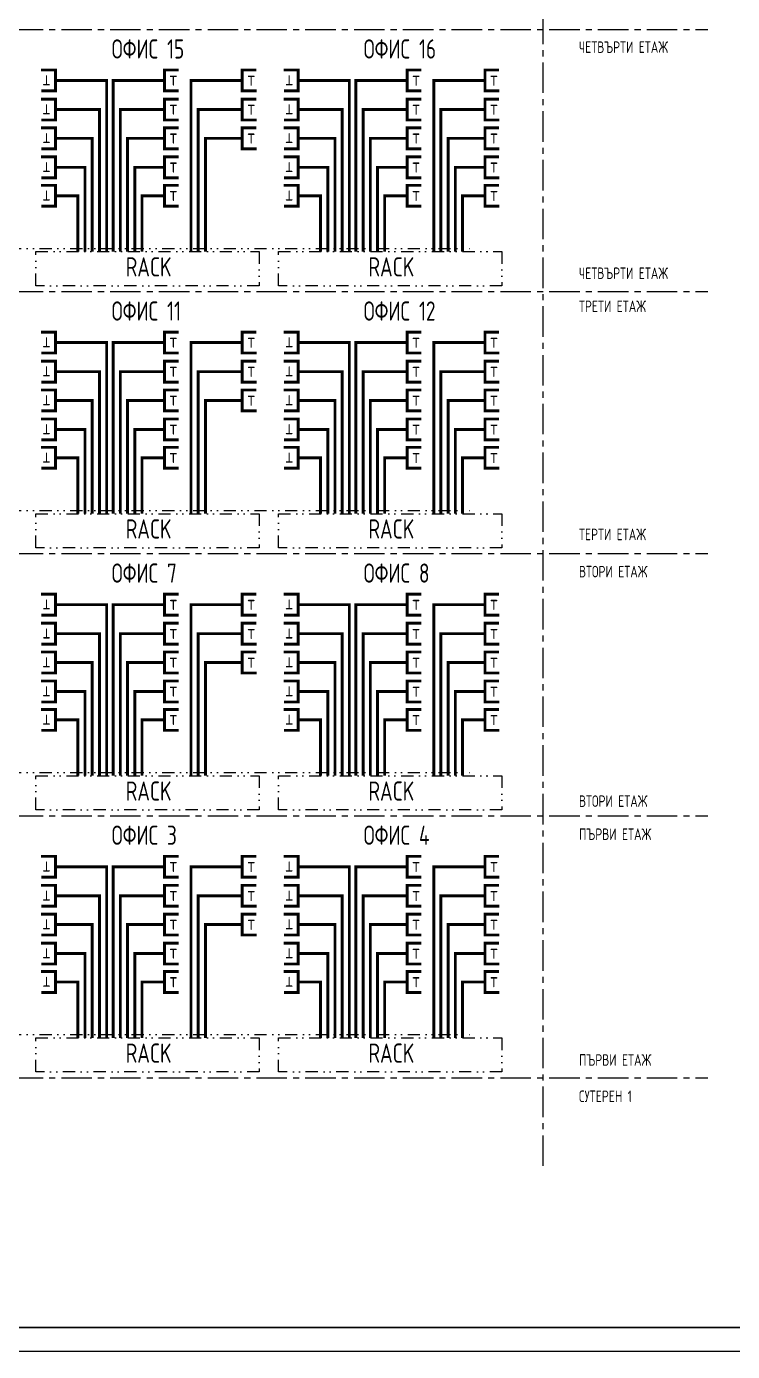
# Model space of a CAD drawing. Extents: x 25325 to 182345, y 3956 to 147305.
# Drawn here: x 45248 to 45983, y 11548 to 12928 of the extents above; entities that cross this region are included whole.
import ezdxf

# ---------------------------------------------------------------- set-up
doc = ezdxf.new("R2010")
doc.units = 0
doc.header["$MEASUREMENT"] = 0
doc.linetypes.add('CENTER', pattern=[50.8, 31.75, -6.35, 6.35, -6.35])
doc.linetypes.add('DIVIDE', pattern=[31.75, 12.7, -6.35, 0, -6.35, 0, -6.35])
doc.layers.get('0').update_dxf_attribs({"linetype": 'CONTINUOUS'})
for name, color, linetype in [('CAT6A UNDERGROUND PORTS ROUTING', 1, 'CONTINUOUS'), ('ELSH', 111, 'CONTINUOUS'), ('ELTEL', 52, 'DIVIDE')]:
    doc.layers.add(name, color=color, linetype=linetype)
doc.styles.get("Standard").update_dxf_attribs({"font": 'simplex.shx', "width": 0.7, "height": 10})
doc.styles.add('Tabla_100', font='simplex.shx', dxfattribs={"width": 0.7, "height": 20})

# ---------------------------------------------------------------- blocks, each defined once
blk = doc.blocks.new('A1_M100')
at = {"ltscale": 30}
blk.add_lwpolyline([(0, 5940), (8410, 5940), (8410, 0), (0, 0)], close=True, dxfattribs=at)
at = {"ltscale": 30, "const_width": 3}
blk.add_lwpolyline([(8360, 5890), (200, 5890), (200, 50), (8360, 50)], close=True, dxfattribs=at)

msp = doc.modelspace()

# ---------------------------------------------------------------- linework, layer by layer
at = {"layer": 'CAT6A UNDERGROUND PORTS ROUTING', "const_width": 3}
for points in [[(45263.1, 12882.86), (45278.03, 12882.86), (45278.03, 12861.1), (45263.34, 12861.1)], [(45406.44, 12861.1), (45391.51, 12861.1), (45391.51, 12882.86), (45406.2, 12882.86)], [(45487.49, 12861.1), (45472.56, 12861.1), (45472.56, 12882.86), (45487.25, 12882.86)], [(45515.84, 12882.86), (45530.78, 12882.86), (45530.78, 12861.1), (45516.08, 12861.1)], [(45659.19, 12861.1), (45644.25, 12861.1), (45644.25, 12882.86), (45658.94, 12882.86)], [(45740.24, 12861.1), (45725.3, 12861.1), (45725.3, 12882.86), (45740, 12882.86)], [(45278.03, 12871.98), (45282.44, 12871.98)], [(45391.51, 12871.98), (45387.09, 12871.98)], [(45472.56, 12871.98), (45468.15, 12871.98)], [(45530.78, 12871.98), (45535.19, 12871.98)], [(45644.25, 12871.98), (45639.84, 12871.98)], [(45725.3, 12871.98), (45720.89, 12871.98)], [(45263.1, 12852.61), (45278.03, 12852.61), (45278.03, 12830.84), (45263.34, 12830.84)], [(45406.44, 12830.84), (45391.51, 12830.84), (45391.51, 12852.61), (45406.2, 12852.61)], [(45487.49, 12830.84), (45472.56, 12830.84), (45472.56, 12852.61), (45487.25, 12852.61)], [(45515.84, 12852.61), (45530.78, 12852.61), (45530.78, 12830.84), (45516.08, 12830.84)], [(45659.19, 12830.84), (45644.25, 12830.84), (45644.25, 12852.61), (45658.94, 12852.61)], [(45740.24, 12830.84), (45725.3, 12830.84), (45725.3, 12852.61), (45740, 12852.61)], [(45278.03, 12841.73), (45282.44, 12841.73)], [(45391.51, 12841.73), (45387.09, 12841.73)], [(45472.56, 12841.73), (45468.15, 12841.73)], [(45530.78, 12841.73), (45535.19, 12841.73)], [(45644.25, 12841.73), (45639.84, 12841.73)], [(45725.3, 12841.73), (45720.89, 12841.73)], [(45263.1, 12822.61), (45278.03, 12822.61), (45278.03, 12800.84), (45263.34, 12800.84)], [(45406.44, 12800.84), (45391.51, 12800.84), (45391.51, 12822.61), (45406.2, 12822.61)], [(45487.49, 12800.84), (45472.56, 12800.84), (45472.56, 12822.61), (45487.25, 12822.61)], [(45515.84, 12822.61), (45530.78, 12822.61), (45530.78, 12800.84), (45516.08, 12800.84)], [(45659.19, 12800.84), (45644.25, 12800.84), (45644.25, 12822.61), (45658.94, 12822.61)], [(45740.24, 12800.84), (45725.3, 12800.84), (45725.3, 12822.61), (45740, 12822.61)], [(45278.03, 12811.73), (45282.44, 12811.73)], [(45391.51, 12811.73), (45387.09, 12811.73)], [(45472.56, 12811.73), (45468.15, 12811.73)], [(45530.78, 12811.73), (45535.19, 12811.73)], [(45644.25, 12811.73), (45639.84, 12811.73)], [(45725.3, 12811.73), (45720.89, 12811.73)], [(45263.1, 12792.41), (45278.03, 12792.41), (45278.03, 12770.64), (45263.34, 12770.64)], [(45278.03, 12781.52), (45282.44, 12781.52)], [(45391.51, 12781.52), (45387.09, 12781.52)], [(45406.44, 12770.64), (45391.51, 12770.64), (45391.51, 12792.41), (45406.2, 12792.41)], [(45515.84, 12792.41), (45530.78, 12792.41), (45530.78, 12770.64), (45516.08, 12770.64)], [(45530.78, 12781.52), (45535.19, 12781.52)], [(45644.25, 12781.52), (45639.84, 12781.52)], [(45659.19, 12770.64), (45644.25, 12770.64), (45644.25, 12792.41), (45658.94, 12792.41)], [(45725.3, 12781.52), (45720.89, 12781.52)], [(45740.24, 12770.64), (45725.3, 12770.64), (45725.3, 12792.41), (45740, 12792.41)], [(45263.1, 12762.81), (45278.03, 12762.81), (45278.03, 12741.05), (45263.34, 12741.05)], [(45278.03, 12751.93), (45282.44, 12751.93)], [(45391.51, 12751.93), (45387.09, 12751.93)], [(45406.44, 12741.05), (45391.51, 12741.05), (45391.51, 12762.81), (45406.2, 12762.81)], [(45515.84, 12762.81), (45530.78, 12762.81), (45530.78, 12741.05), (45516.08, 12741.05)], [(45530.78, 12751.93), (45535.19, 12751.93)], [(45644.25, 12751.93), (45639.84, 12751.93)], [(45659.19, 12741.05), (45644.25, 12741.05), (45644.25, 12762.81), (45658.94, 12762.81)], [(45725.3, 12751.93), (45720.89, 12751.93)], [(45740.24, 12741.05), (45725.3, 12741.05), (45725.3, 12762.81), (45740, 12762.81)], [(45263.1, 12609.86), (45278.03, 12609.86), (45278.03, 12588.1), (45263.34, 12588.1)], [(45406.44, 12588.1), (45391.51, 12588.1), (45391.51, 12609.86), (45406.2, 12609.86)], [(45487.49, 12588.1), (45472.56, 12588.1), (45472.56, 12609.86), (45487.25, 12609.86)], [(45515.84, 12609.86), (45530.78, 12609.86), (45530.78, 12588.1), (45516.08, 12588.1)], [(45659.19, 12588.1), (45644.25, 12588.1), (45644.25, 12609.86), (45658.94, 12609.86)], [(45740.24, 12588.1), (45725.3, 12588.1), (45725.3, 12609.86), (45740, 12609.86)], [(45278.03, 12598.98), (45282.44, 12598.98)], [(45391.51, 12598.98), (45387.09, 12598.98)], [(45472.56, 12598.98), (45468.15, 12598.98)], [(45530.78, 12598.98), (45535.19, 12598.98)], [(45644.25, 12598.98), (45639.84, 12598.98)], [(45725.3, 12598.98), (45720.89, 12598.98)], [(45263.1, 12579.61), (45278.03, 12579.61), (45278.03, 12557.84), (45263.34, 12557.84)], [(45406.44, 12557.84), (45391.51, 12557.84), (45391.51, 12579.61), (45406.2, 12579.61)], [(45487.49, 12557.84), (45472.56, 12557.84), (45472.56, 12579.61), (45487.25, 12579.61)], [(45515.84, 12579.61), (45530.78, 12579.61), (45530.78, 12557.84), (45516.08, 12557.84)], [(45659.19, 12557.84), (45644.25, 12557.84), (45644.25, 12579.61), (45658.94, 12579.61)], [(45740.24, 12557.84), (45725.3, 12557.84), (45725.3, 12579.61), (45740, 12579.61)], [(45278.03, 12568.73), (45282.44, 12568.73)], [(45391.51, 12568.73), (45387.09, 12568.73)], [(45472.56, 12568.73), (45468.15, 12568.73)], [(45530.78, 12568.73), (45535.19, 12568.73)], [(45644.25, 12568.73), (45639.84, 12568.73)], [(45725.3, 12568.73), (45720.89, 12568.73)], [(45263.1, 12549.61), (45278.03, 12549.61), (45278.03, 12527.84), (45263.34, 12527.84)], [(45406.44, 12527.84), (45391.51, 12527.84), (45391.51, 12549.61), (45406.2, 12549.61)], [(45487.49, 12527.84), (45472.56, 12527.84), (45472.56, 12549.61), (45487.25, 12549.61)], [(45515.84, 12549.61), (45530.78, 12549.61), (45530.78, 12527.84), (45516.08, 12527.84)], [(45659.19, 12527.84), (45644.25, 12527.84), (45644.25, 12549.61), (45658.94, 12549.61)], [(45740.24, 12527.84), (45725.3, 12527.84), (45725.3, 12549.61), (45740, 12549.61)], [(45278.03, 12538.73), (45282.44, 12538.73)], [(45391.51, 12538.73), (45387.09, 12538.73)], [(45472.56, 12538.73), (45468.15, 12538.73)], [(45530.78, 12538.73), (45535.19, 12538.73)], [(45644.25, 12538.73), (45639.84, 12538.73)], [(45725.3, 12538.73), (45720.89, 12538.73)], [(45263.1, 12519.41), (45278.03, 12519.41), (45278.03, 12497.64), (45263.34, 12497.64)], [(45406.44, 12497.64), (45391.51, 12497.64), (45391.51, 12519.41), (45406.2, 12519.41)], [(45515.84, 12519.41), (45530.78, 12519.41), (45530.78, 12497.64), (45516.08, 12497.64)], [(45659.19, 12497.64), (45644.25, 12497.64), (45644.25, 12519.41), (45658.94, 12519.41)], [(45740.24, 12497.64), (45725.3, 12497.64), (45725.3, 12519.41), (45740, 12519.41)], [(45278.03, 12508.52), (45282.44, 12508.52)], [(45391.51, 12508.52), (45387.09, 12508.52)], [(45530.78, 12508.52), (45535.19, 12508.52)], [(45644.25, 12508.52), (45639.84, 12508.52)], [(45725.3, 12508.52), (45720.89, 12508.52)], [(45263.1, 12489.81), (45278.03, 12489.81), (45278.03, 12468.05), (45263.34, 12468.05)], [(45406.44, 12468.05), (45391.51, 12468.05), (45391.51, 12489.81), (45406.2, 12489.81)], [(45515.84, 12489.81), (45530.78, 12489.81), (45530.78, 12468.05), (45516.08, 12468.05)], [(45659.19, 12468.05), (45644.25, 12468.05), (45644.25, 12489.81), (45658.94, 12489.81)], [(45740.24, 12468.05), (45725.3, 12468.05), (45725.3, 12489.81), (45740, 12489.81)], [(45278.03, 12478.93), (45282.44, 12478.93)], [(45391.51, 12478.93), (45387.09, 12478.93)], [(45530.78, 12478.93), (45535.19, 12478.93)], [(45644.25, 12478.93), (45639.84, 12478.93)], [(45725.3, 12478.93), (45720.89, 12478.93)], [(45263.1, 12336.86), (45278.03, 12336.86), (45278.03, 12315.1), (45263.34, 12315.1)], [(45278.03, 12325.98), (45282.44, 12325.98)], [(45391.51, 12325.98), (45387.09, 12325.98)], [(45406.44, 12315.1), (45391.51, 12315.1), (45391.51, 12336.86), (45406.2, 12336.86)], [(45472.56, 12325.98), (45468.15, 12325.98)], [(45487.49, 12315.1), (45472.56, 12315.1), (45472.56, 12336.86), (45487.25, 12336.86)], [(45515.84, 12336.86), (45530.78, 12336.86), (45530.78, 12315.1), (45516.08, 12315.1)], [(45530.78, 12325.98), (45535.19, 12325.98)], [(45644.25, 12325.98), (45639.84, 12325.98)], [(45659.19, 12315.1), (45644.25, 12315.1), (45644.25, 12336.86), (45658.94, 12336.86)], [(45725.3, 12325.98), (45720.89, 12325.98)], [(45740.24, 12315.1), (45725.3, 12315.1), (45725.3, 12336.86), (45740, 12336.86)], [(45263.1, 12306.61), (45278.03, 12306.61), (45278.03, 12284.84), (45263.34, 12284.84)], [(45406.44, 12284.84), (45391.51, 12284.84), (45391.51, 12306.61), (45406.2, 12306.61)], [(45487.49, 12284.84), (45472.56, 12284.84), (45472.56, 12306.61), (45487.25, 12306.61)], [(45515.84, 12306.61), (45530.78, 12306.61), (45530.78, 12284.84), (45516.08, 12284.84)], [(45659.19, 12284.84), (45644.25, 12284.84), (45644.25, 12306.61), (45658.94, 12306.61)], [(45740.24, 12284.84), (45725.3, 12284.84), (45725.3, 12306.61), (45740, 12306.61)], [(45278.03, 12295.73), (45282.44, 12295.73)], [(45391.51, 12295.73), (45387.09, 12295.73)], [(45472.56, 12295.73), (45468.15, 12295.73)], [(45530.78, 12295.73), (45535.19, 12295.73)], [(45644.25, 12295.73), (45639.84, 12295.73)], [(45725.3, 12295.73), (45720.89, 12295.73)], [(45263.1, 12276.61), (45278.03, 12276.61), (45278.03, 12254.84), (45263.34, 12254.84)], [(45406.44, 12254.84), (45391.51, 12254.84), (45391.51, 12276.61), (45406.2, 12276.61)], [(45487.49, 12254.84), (45472.56, 12254.84), (45472.56, 12276.61), (45487.25, 12276.61)], [(45515.84, 12276.61), (45530.78, 12276.61), (45530.78, 12254.84), (45516.08, 12254.84)], [(45659.19, 12254.84), (45644.25, 12254.84), (45644.25, 12276.61), (45658.94, 12276.61)], [(45740.24, 12254.84), (45725.3, 12254.84), (45725.3, 12276.61), (45740, 12276.61)], [(45278.03, 12265.73), (45282.44, 12265.73)], [(45391.51, 12265.73), (45387.09, 12265.73)], [(45472.56, 12265.73), (45468.15, 12265.73)], [(45530.78, 12265.73), (45535.19, 12265.73)], [(45644.25, 12265.73), (45639.84, 12265.73)], [(45725.3, 12265.73), (45720.89, 12265.73)], [(45263.1, 12246.41), (45278.03, 12246.41), (45278.03, 12224.64), (45263.34, 12224.64)], [(45406.44, 12224.64), (45391.51, 12224.64), (45391.51, 12246.41), (45406.2, 12246.41)], [(45515.84, 12246.41), (45530.78, 12246.41), (45530.78, 12224.64), (45516.08, 12224.64)], [(45659.19, 12224.64), (45644.25, 12224.64), (45644.25, 12246.41), (45658.94, 12246.41)], [(45740.24, 12224.64), (45725.3, 12224.64), (45725.3, 12246.41), (45740, 12246.41)], [(45278.03, 12235.52), (45282.44, 12235.52)], [(45391.51, 12235.52), (45387.09, 12235.52)], [(45530.78, 12235.52), (45535.19, 12235.52)], [(45644.25, 12235.52), (45639.84, 12235.52)], [(45725.3, 12235.52), (45720.89, 12235.52)], [(45263.1, 12216.81), (45278.03, 12216.81), (45278.03, 12195.05), (45263.34, 12195.05)], [(45406.44, 12195.05), (45391.51, 12195.05), (45391.51, 12216.81), (45406.2, 12216.81)], [(45515.84, 12216.81), (45530.78, 12216.81), (45530.78, 12195.05), (45516.08, 12195.05)], [(45659.19, 12195.05), (45644.25, 12195.05), (45644.25, 12216.81), (45658.94, 12216.81)], [(45740.24, 12195.05), (45725.3, 12195.05), (45725.3, 12216.81), (45740, 12216.81)], [(45278.03, 12205.93), (45282.44, 12205.93)], [(45391.51, 12205.93), (45387.09, 12205.93)], [(45530.78, 12205.93), (45535.19, 12205.93)], [(45644.25, 12205.93), (45639.84, 12205.93)], [(45725.3, 12205.93), (45720.89, 12205.93)], [(45263.1, 12063.86), (45278.03, 12063.86), (45278.03, 12042.1), (45263.34, 12042.1)], [(45406.44, 12042.1), (45391.51, 12042.1), (45391.51, 12063.86), (45406.2, 12063.86)], [(45487.49, 12042.1), (45472.56, 12042.1), (45472.56, 12063.86), (45487.25, 12063.86)], [(45515.84, 12063.86), (45530.78, 12063.86), (45530.78, 12042.1), (45516.08, 12042.1)], [(45659.19, 12042.1), (45644.25, 12042.1), (45644.25, 12063.86), (45658.94, 12063.86)], [(45740.24, 12042.1), (45725.3, 12042.1), (45725.3, 12063.86), (45740, 12063.86)], [(45278.03, 12052.98), (45282.44, 12052.98)], [(45391.51, 12052.98), (45387.09, 12052.98)], [(45472.56, 12052.98), (45468.15, 12052.98)], [(45530.78, 12052.98), (45535.19, 12052.98)], [(45644.25, 12052.98), (45639.84, 12052.98)], [(45725.3, 12052.98), (45720.89, 12052.98)], [(45263.1, 12033.61), (45278.03, 12033.61), (45278.03, 12011.84), (45263.34, 12011.84)], [(45278.03, 12022.73), (45282.44, 12022.73)], [(45391.51, 12022.73), (45387.09, 12022.73)], [(45406.44, 12011.84), (45391.51, 12011.84), (45391.51, 12033.61), (45406.2, 12033.61)], [(45472.56, 12022.73), (45468.15, 12022.73)], [(45487.49, 12011.84), (45472.56, 12011.84), (45472.56, 12033.61), (45487.25, 12033.61)], [(45515.84, 12033.61), (45530.78, 12033.61), (45530.78, 12011.84), (45516.08, 12011.84)], [(45530.78, 12022.73), (45535.19, 12022.73)], [(45644.25, 12022.73), (45639.84, 12022.73)], [(45659.19, 12011.84), (45644.25, 12011.84), (45644.25, 12033.61), (45658.94, 12033.61)], [(45725.3, 12022.73), (45720.89, 12022.73)], [(45740.24, 12011.84), (45725.3, 12011.84), (45725.3, 12033.61), (45740, 12033.61)], [(45263.1, 12003.61), (45278.03, 12003.61), (45278.03, 11981.84), (45263.34, 11981.84)], [(45278.03, 11992.73), (45282.44, 11992.73)], [(45391.51, 11992.73), (45387.09, 11992.73)], [(45406.44, 11981.84), (45391.51, 11981.84), (45391.51, 12003.61), (45406.2, 12003.61)], [(45472.56, 11992.73), (45468.15, 11992.73)], [(45487.49, 11981.84), (45472.56, 11981.84), (45472.56, 12003.61), (45487.25, 12003.61)], [(45515.84, 12003.61), (45530.78, 12003.61), (45530.78, 11981.84), (45516.08, 11981.84)], [(45530.78, 11992.73), (45535.19, 11992.73)], [(45644.25, 11992.73), (45639.84, 11992.73)], [(45659.19, 11981.84), (45644.25, 11981.84), (45644.25, 12003.61), (45658.94, 12003.61)], [(45725.3, 11992.73), (45720.89, 11992.73)], [(45740.24, 11981.84), (45725.3, 11981.84), (45725.3, 12003.61), (45740, 12003.61)], [(45263.1, 11973.41), (45278.03, 11973.41), (45278.03, 11951.64), (45263.34, 11951.64)], [(45406.44, 11951.64), (45391.51, 11951.64), (45391.51, 11973.41), (45406.2, 11973.41)], [(45515.84, 11973.41), (45530.78, 11973.41), (45530.78, 11951.64), (45516.08, 11951.64)], [(45659.19, 11951.64), (45644.25, 11951.64), (45644.25, 11973.41), (45658.94, 11973.41)], [(45740.24, 11951.64), (45725.3, 11951.64), (45725.3, 11973.41), (45740, 11973.41)], [(45278.03, 11962.52), (45282.44, 11962.52)], [(45391.51, 11962.52), (45387.09, 11962.52)], [(45530.78, 11962.52), (45535.19, 11962.52)], [(45644.25, 11962.52), (45639.84, 11962.52)], [(45725.3, 11962.52), (45720.89, 11962.52)], [(45263.1, 11943.81), (45278.03, 11943.81), (45278.03, 11922.05), (45263.34, 11922.05)], [(45406.44, 11922.05), (45391.51, 11922.05), (45391.51, 11943.81), (45406.2, 11943.81)], [(45515.84, 11943.81), (45530.78, 11943.81), (45530.78, 11922.05), (45516.08, 11922.05)], [(45659.19, 11922.05), (45644.25, 11922.05), (45644.25, 11943.81), (45658.94, 11943.81)], [(45740.24, 11922.05), (45725.3, 11922.05), (45725.3, 11943.81), (45740, 11943.81)], [(45278.03, 11932.93), (45282.44, 11932.93)], [(45391.51, 11932.93), (45387.09, 11932.93)], [(45530.78, 11932.93), (45535.19, 11932.93)], [(45644.25, 11932.93), (45639.84, 11932.93)], [(45725.3, 11932.93), (45720.89, 11932.93)]]:
    msp.add_lwpolyline(points, dxfattribs=at)
at = {"layer": 'ELSH', "linetype": 'CENTER'}
for p, q in [((45785.95, 11741.42), (45785.95, 14396.73)), ((42896.6, 12925.18), (45957.36, 12925.18)), ((42896.6, 12652.18), (45957.36, 12652.18)), ((42896.6, 12379.18), (45957.36, 12379.18)), ((42896.6, 12106.18), (45957.36, 12106.18)), ((42896.6, 11833.18), (45957.36, 11833.18))]:
    msp.add_line(p, q, dxfattribs=at)
at = {"layer": 'ELTEL'}
for p, q in [((44494.74, 12697.13), (45709.23, 12697.13)), ((44494.74, 12424.13), (45709.23, 12424.13)), ((44494.74, 12151.13), (45709.23, 12151.13)), ((44494.74, 11878.13), (45709.23, 11878.13))]:
    msp.add_line(p, q, dxfattribs=at)
at = {"layer": 'ELTEL', "const_width": 3}
for points in [[(45282.44, 12871.98), (45331.37, 12871.98), (45331.37, 12693.72)], [(45387.09, 12871.98), (45338.16, 12871.98), (45338.16, 12693.72)], [(45468.15, 12871.98), (45419.22, 12871.98), (45419.22, 12693.72)], [(45535.19, 12871.98), (45584.12, 12871.98), (45584.12, 12693.72)], [(45639.84, 12871.98), (45590.91, 12871.98), (45590.91, 12693.72)], [(45720.89, 12871.98), (45671.96, 12871.98), (45671.96, 12693.72)], [(45282.44, 12841.73), (45323.87, 12841.73), (45323.87, 12693.72)], [(45387.09, 12841.73), (45345.66, 12841.73), (45345.66, 12693.72)], [(45468.15, 12841.73), (45426.72, 12841.73), (45426.72, 12693.72)], [(45535.19, 12841.73), (45576.62, 12841.73), (45576.62, 12693.72)], [(45639.84, 12841.73), (45598.41, 12841.73), (45598.41, 12693.72)], [(45720.89, 12841.73), (45679.46, 12841.73), (45679.46, 12693.72)], [(45282.44, 12811.73), (45316.37, 12811.73), (45316.37, 12693.72)], [(45387.09, 12811.73), (45353.16, 12811.73), (45353.16, 12693.72)], [(45468.15, 12811.73), (45434.22, 12811.73), (45434.22, 12693.72)], [(45535.19, 12811.73), (45569.12, 12811.73), (45569.12, 12693.72)], [(45639.84, 12811.73), (45605.91, 12811.73), (45605.91, 12693.72)], [(45720.89, 12811.73), (45686.96, 12811.73), (45686.96, 12693.72)], [(45282.44, 12781.52), (45308.87, 12781.52), (45308.87, 12693.72)], [(45387.09, 12781.52), (45360.66, 12781.52), (45360.66, 12693.72)], [(45535.19, 12781.52), (45561.62, 12781.52), (45561.62, 12693.72)], [(45639.84, 12781.52), (45613.41, 12781.52), (45613.41, 12693.72)], [(45720.89, 12781.52), (45694.46, 12781.52), (45694.46, 12693.72)], [(45282.44, 12751.93), (45301.37, 12751.93), (45301.37, 12693.72)], [(45387.09, 12751.93), (45368.16, 12751.93), (45368.16, 12693.72)], [(45535.19, 12751.93), (45554.12, 12751.93), (45554.12, 12693.72)], [(45639.84, 12751.93), (45620.91, 12751.93), (45620.91, 12693.72)], [(45720.89, 12751.93), (45701.96, 12751.93), (45701.96, 12693.72)], [(45282.44, 12598.98), (45331.37, 12598.98), (45331.37, 12420.72)], [(45387.09, 12598.98), (45338.16, 12598.98), (45338.16, 12420.72)], [(45468.15, 12598.98), (45419.22, 12598.98), (45419.22, 12420.72)], [(45535.19, 12598.98), (45584.12, 12598.98), (45584.12, 12420.72)], [(45639.84, 12598.98), (45590.91, 12598.98), (45590.91, 12420.72)], [(45720.89, 12598.98), (45671.96, 12598.98), (45671.96, 12420.72)], [(45282.44, 12568.73), (45323.87, 12568.73), (45323.87, 12420.72)], [(45387.09, 12568.73), (45345.66, 12568.73), (45345.66, 12420.72)], [(45468.15, 12568.73), (45426.72, 12568.73), (45426.72, 12420.72)], [(45535.19, 12568.73), (45576.62, 12568.73), (45576.62, 12420.72)], [(45639.84, 12568.73), (45598.41, 12568.73), (45598.41, 12420.72)], [(45720.89, 12568.73), (45679.46, 12568.73), (45679.46, 12420.72)], [(45282.44, 12538.73), (45316.37, 12538.73), (45316.37, 12420.72)], [(45387.09, 12538.73), (45353.16, 12538.73), (45353.16, 12420.72)], [(45468.15, 12538.73), (45434.22, 12538.73), (45434.22, 12420.72)], [(45535.19, 12538.73), (45569.12, 12538.73), (45569.12, 12420.72)], [(45639.84, 12538.73), (45605.91, 12538.73), (45605.91, 12420.72)], [(45720.89, 12538.73), (45686.96, 12538.73), (45686.96, 12420.72)], [(45282.44, 12508.52), (45308.87, 12508.52), (45308.87, 12420.72)], [(45387.09, 12508.52), (45360.66, 12508.52), (45360.66, 12420.72)], [(45535.19, 12508.52), (45561.62, 12508.52), (45561.62, 12420.72)], [(45639.84, 12508.52), (45613.41, 12508.52), (45613.41, 12420.72)], [(45720.89, 12508.52), (45694.46, 12508.52), (45694.46, 12420.72)], [(45282.44, 12478.93), (45301.37, 12478.93), (45301.37, 12420.72)], [(45387.09, 12478.93), (45368.16, 12478.93), (45368.16, 12420.72)], [(45535.19, 12478.93), (45554.12, 12478.93), (45554.12, 12420.72)], [(45639.84, 12478.93), (45620.91, 12478.93), (45620.91, 12420.72)], [(45720.89, 12478.93), (45701.96, 12478.93), (45701.96, 12420.72)], [(45282.44, 12325.98), (45331.37, 12325.98), (45331.37, 12147.72)], [(45387.09, 12325.98), (45338.16, 12325.98), (45338.16, 12147.72)], [(45468.15, 12325.98), (45419.22, 12325.98), (45419.22, 12147.72)], [(45535.19, 12325.98), (45584.12, 12325.98), (45584.12, 12147.72)], [(45639.84, 12325.98), (45590.91, 12325.98), (45590.91, 12147.72)], [(45720.89, 12325.98), (45671.96, 12325.98), (45671.96, 12147.72)], [(45282.44, 12295.73), (45323.87, 12295.73), (45323.87, 12147.72)], [(45387.09, 12295.73), (45345.66, 12295.73), (45345.66, 12147.72)], [(45468.15, 12295.73), (45426.72, 12295.73), (45426.72, 12147.72)], [(45535.19, 12295.73), (45576.62, 12295.73), (45576.62, 12147.72)], [(45639.84, 12295.73), (45598.41, 12295.73), (45598.41, 12147.72)], [(45720.89, 12295.73), (45679.46, 12295.73), (45679.46, 12147.72)], [(45282.44, 12265.73), (45316.37, 12265.73), (45316.37, 12147.72)], [(45387.09, 12265.73), (45353.16, 12265.73), (45353.16, 12147.72)], [(45468.15, 12265.73), (45434.22, 12265.73), (45434.22, 12147.72)], [(45535.19, 12265.73), (45569.12, 12265.73), (45569.12, 12147.72)], [(45639.84, 12265.73), (45605.91, 12265.73), (45605.91, 12147.72)], [(45720.89, 12265.73), (45686.96, 12265.73), (45686.96, 12147.72)], [(45282.44, 12235.52), (45308.87, 12235.52), (45308.87, 12147.72)], [(45387.09, 12235.52), (45360.66, 12235.52), (45360.66, 12147.72)], [(45535.19, 12235.52), (45561.62, 12235.52), (45561.62, 12147.72)], [(45639.84, 12235.52), (45613.41, 12235.52), (45613.41, 12147.72)], [(45720.89, 12235.52), (45694.46, 12235.52), (45694.46, 12147.72)], [(45282.44, 12205.93), (45301.37, 12205.93), (45301.37, 12147.72)], [(45387.09, 12205.93), (45368.16, 12205.93), (45368.16, 12147.72)], [(45535.19, 12205.93), (45554.12, 12205.93), (45554.12, 12147.72)], [(45639.84, 12205.93), (45620.91, 12205.93), (45620.91, 12147.72)], [(45720.89, 12205.93), (45701.96, 12205.93), (45701.96, 12147.72)], [(45282.44, 12052.98), (45331.37, 12052.98), (45331.37, 11874.72)], [(45387.09, 12052.98), (45338.16, 12052.98), (45338.16, 11874.72)], [(45468.15, 12052.98), (45419.22, 12052.98), (45419.22, 11874.72)], [(45535.19, 12052.98), (45584.12, 12052.98), (45584.12, 11874.72)], [(45639.84, 12052.98), (45590.91, 12052.98), (45590.91, 11874.72)], [(45720.89, 12052.98), (45671.96, 12052.98), (45671.96, 11874.72)], [(45282.44, 12022.73), (45323.87, 12022.73), (45323.87, 11874.72)], [(45387.09, 12022.73), (45345.66, 12022.73), (45345.66, 11874.72)], [(45468.15, 12022.73), (45426.72, 12022.73), (45426.72, 11874.72)], [(45535.19, 12022.73), (45576.62, 12022.73), (45576.62, 11874.72)], [(45639.84, 12022.73), (45598.41, 12022.73), (45598.41, 11874.72)], [(45720.89, 12022.73), (45679.46, 12022.73), (45679.46, 11874.72)], [(45282.44, 11992.73), (45316.37, 11992.73), (45316.37, 11874.72)], [(45387.09, 11992.73), (45353.16, 11992.73), (45353.16, 11874.72)], [(45468.15, 11992.73), (45434.22, 11992.73), (45434.22, 11874.72)], [(45535.19, 11992.73), (45569.12, 11992.73), (45569.12, 11874.72)], [(45639.84, 11992.73), (45605.91, 11992.73), (45605.91, 11874.72)], [(45720.89, 11992.73), (45686.96, 11992.73), (45686.96, 11874.72)], [(45282.44, 11962.52), (45308.87, 11962.52), (45308.87, 11874.72)], [(45387.09, 11962.52), (45360.66, 11962.52), (45360.66, 11874.72)], [(45535.19, 11962.52), (45561.62, 11962.52), (45561.62, 11874.72)], [(45639.84, 11962.52), (45613.41, 11962.52), (45613.41, 11874.72)], [(45720.89, 11962.52), (45694.46, 11962.52), (45694.46, 11874.72)], [(45282.44, 11932.93), (45301.37, 11932.93), (45301.37, 11874.72)], [(45387.09, 11932.93), (45368.16, 11932.93), (45368.16, 11874.72)], [(45535.19, 11932.93), (45554.12, 11932.93), (45554.12, 11874.72)], [(45639.84, 11932.93), (45620.91, 11932.93), (45620.91, 11874.72)], [(45720.89, 11932.93), (45701.96, 11932.93), (45701.96, 11874.72)]]:
    msp.add_lwpolyline(points, dxfattribs=at)
at = {"layer": 'ELTEL'}
for points in [[(45257.48, 12693.72), (45490.23, 12693.72), (45490.23, 12658.25), (45257.48, 12658.25)], [(45510.23, 12693.72), (45742.97, 12693.72), (45742.97, 12658.25), (45510.23, 12658.25)], [(45257.48, 12420.72), (45490.23, 12420.72), (45490.23, 12385.25), (45257.48, 12385.25)], [(45510.23, 12420.72), (45742.97, 12420.72), (45742.97, 12385.25), (45510.23, 12385.25)], [(45257.48, 12147.72), (45490.23, 12147.72), (45490.23, 12112.25), (45257.48, 12112.25)], [(45510.23, 12147.72), (45742.97, 12147.72), (45742.97, 12112.25), (45510.23, 12112.25)], [(45257.48, 11874.72), (45490.23, 11874.72), (45490.23, 11839.25), (45257.48, 11839.25)], [(45510.23, 11874.72), (45742.97, 11874.72), (45742.97, 11839.25), (45510.23, 11839.25)]]:
    msp.add_lwpolyline(points, close=True, dxfattribs=at)

# ---------------------------------------------------------------- block references
at = {"layer": 'ELSH', "xscale": 0.5, "yscale": 0.5, "zscale": 0.5}
msp.add_blockref('A1_M100', (42689.24, 11548.03), dxfattribs=at)

# ---------------------------------------------------------------- texts
at = {"layer": 'CAT6A UNDERGROUND PORTS ROUTING', "char_height": 15, "attachment_point": 1, "rotation": 180}
for insert in [(45272.52, 12862.47), (45525.26, 12862.47), (45272.52, 12832.22), (45525.26, 12832.22), (45272.52, 12802.22), (45525.26, 12802.22), (45272.52, 12772.02), (45525.26, 12772.02), (45272.52, 12742.42), (45525.26, 12742.42), (45272.52, 12589.47), (45525.26, 12589.47), (45272.52, 12559.22), (45525.26, 12559.22), (45272.52, 12529.22), (45525.26, 12529.22), (45272.52, 12499.02), (45525.26, 12499.02), (45272.52, 12469.42), (45525.26, 12469.42), (45272.52, 12316.47), (45525.26, 12316.47), (45272.52, 12286.22), (45525.26, 12286.22), (45272.52, 12256.22), (45525.26, 12256.22), (45272.52, 12226.02), (45525.26, 12226.02), (45272.52, 12196.42), (45525.26, 12196.42), (45272.52, 12043.47), (45525.26, 12043.47), (45272.52, 12013.22), (45525.26, 12013.22), (45272.52, 11983.22), (45525.26, 11983.22), (45272.52, 11953.02), (45525.26, 11953.02), (45272.52, 11923.42), (45525.26, 11923.42)]:
    msp.add_mtext('т', dxfattribs=dict(at, insert=insert))
at = {"layer": 'CAT6A UNDERGROUND PORTS ROUTING', "char_height": 15, "attachment_point": 1}
for insert in [(45397.02, 12881.49), (45478.07, 12881.49), (45649.76, 12881.49), (45730.81, 12881.49), (45397.02, 12851.23), (45478.07, 12851.23), (45649.76, 12851.23), (45730.81, 12851.23), (45397.02, 12821.23), (45478.07, 12821.23), (45649.76, 12821.23), (45730.81, 12821.23), (45397.02, 12791.03), (45649.76, 12791.03), (45730.81, 12791.03), (45397.02, 12761.44), (45649.76, 12761.44), (45730.81, 12761.44), (45397.02, 12608.49), (45478.07, 12608.49), (45649.76, 12608.49), (45730.81, 12608.49), (45397.02, 12578.23), (45478.07, 12578.23), (45649.76, 12578.23), (45730.81, 12578.23), (45397.02, 12548.23), (45478.07, 12548.23), (45649.76, 12548.23), (45730.81, 12548.23), (45397.02, 12518.03), (45649.76, 12518.03), (45730.81, 12518.03), (45397.02, 12488.44), (45649.76, 12488.44), (45730.81, 12488.44), (45397.02, 12335.49), (45478.07, 12335.49), (45649.76, 12335.49), (45730.81, 12335.49), (45397.02, 12305.23), (45478.07, 12305.23), (45649.76, 12305.23), (45730.81, 12305.23), (45397.02, 12275.23), (45478.07, 12275.23), (45649.76, 12275.23), (45730.81, 12275.23), (45397.02, 12245.03), (45649.76, 12245.03), (45730.81, 12245.03), (45397.02, 12215.44), (45649.76, 12215.44), (45730.81, 12215.44), (45397.02, 12062.49), (45478.07, 12062.49), (45649.76, 12062.49), (45730.81, 12062.49), (45397.02, 12032.23), (45478.07, 12032.23), (45649.76, 12032.23), (45730.81, 12032.23), (45397.02, 12002.23), (45478.07, 12002.23), (45649.76, 12002.23), (45730.81, 12002.23), (45397.02, 11972.03), (45649.76, 11972.03), (45730.81, 11972.03), (45397.02, 11942.44), (45649.76, 11942.44), (45730.81, 11942.44)]:
    msp.add_mtext('т', dxfattribs=dict(at, insert=insert))
at = {"layer": 'ELSH', "char_height": 12, "attachment_point": 1}
for s, insert in [('ЧЕТВЪРТИ ЕТАЖ', (45823.21, 12912.71)), ('ЧЕТВЪРТИ ЕТАЖ', (45823.21, 12677.19)), ('ТРЕТИ ЕТАЖ', (45823.21, 12642.76)), ('ТЕРТИ ЕТАЖ', (45823.21, 12405.11)), ('ВТОРИ ЕТАЖ', (45823.21, 12366.41)), ('ВТОРИ ЕТАЖ', (45823.21, 12127.31)), ('ПЪРВИ ЕТАЖ', (45823.21, 12092.88)), ('ПЪРВИ ЕТАЖ', (45823.21, 11857.7)), ('{\\Fsimplex|c204;СУТЕРЕН 1}', (45823.21, 11819.88))]:
    msp.add_mtext(s, dxfattribs=dict(at, insert=insert))
at = {"layer": 'ELTEL', "char_height": 20, "attachment_point": 1, "style": 'Tabla_100'}
for s, insert in [('{\\Fsimplex|c204;ОФИС 1}5', (45336.63, 12914.83)), ('{\\Fsimplex|c204;ОФИС 1}6', (45598.98, 12914.83)), ('RACK', (45351.24, 12687.84)), ('RACK', (45603.99, 12687.84)), ('{\\Fsimplex|c204;ОФИС 11}', (45336.63, 12641.83)), ('{\\Fsimplex|c204;ОФИС 12}', (45598.98, 12641.83)), ('RACK', (45351.24, 12414.84)), ('RACK', (45603.99, 12414.84)), ('{\\Fsimplex|c204;ОФИС 7}', (45336.63, 12368.83)), ('{\\Fsimplex|c204;ОФИС 8}', (45598.98, 12368.83)), ('RACK', (45351.24, 12141.84)), ('RACK', (45603.99, 12141.84)), ('{\\Fsimplex|c204;ОФИС 3}', (45336.63, 12095.83)), ('{\\Fsimplex|c204;ОФИС 4}', (45598.98, 12095.83)), ('RACK', (45351.24, 11868.84)), ('RACK', (45603.99, 11868.84))]:
    msp.add_mtext(s, dxfattribs=dict(at, insert=insert))

doc.saveas('drawing.dxf')
